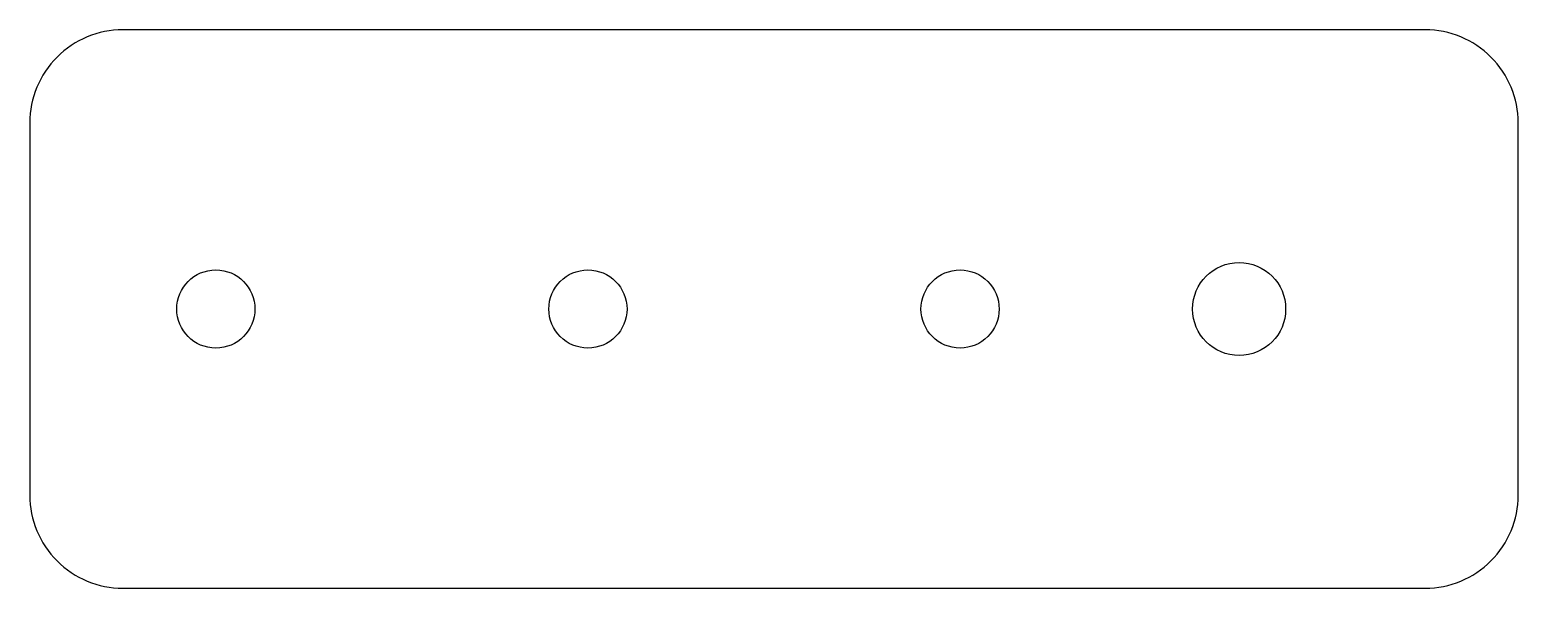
# Model space of a CAD drawing. Header units: millimetres. Extents: x -40 to 40, y -15 to 15.
import ezdxf

# ---------------------------------------------------------------- set-up
doc = ezdxf.new("R2010")
doc.units = ezdxf.units.MM
doc.layers.get('0').update_dxf_attribs({"linetype": 'CONTINUOUS'})

msp = doc.modelspace()

# ---------------------------------------------------------------- linework, layer by layer
msp.add_lwpolyline([(-35, 15, 0.414214), (-40, 10), (-40, -10, 0.414214), (-35, -15), (35, -15, 0.414214), (40, -10), (40, 10, 0.414214), (35, 15)], format="xyb", close=True)
for centre, radius in [((25, 0), 2.5), ((-30, 0), 2.1), ((-10, 0), 2.1), ((10, 0), 2.1)]:
    msp.add_circle(centre, radius)

doc.saveas('drawing.dxf')
